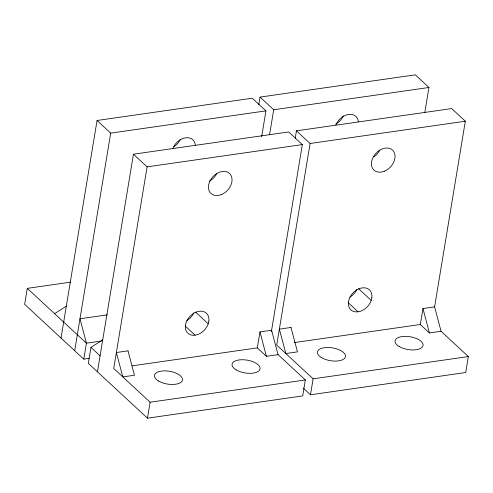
<?xml version="1.0" encoding="UTF-8"?>
<svg xmlns="http://www.w3.org/2000/svg" width="493" height="493" viewBox="0 0 493 493"><rect width="100%" height="100%" fill="white"/><g stroke="black" fill="none" stroke-linecap="round" stroke-linejoin="round"><path stroke-width="0.74" d="M70.665 282.138L27.294 288.356L24.65 304.317L83.785 359.132L89.11 358.368M61.04 338.05L97.059 120.483L252.299 98.212L265.943 110.863L261.678 136.629M74.689 350.702L110.703 133.128L97.059 120.483M83.785 359.132L86.429 343.177L79.971 318.786L107.369 314.854M102.717 339.868L90.977 347.392L88.333 363.353L147.469 418.169L302.708 395.904L305.352 379.943L278.058 354.64L271.6 330.248L259.959 331.918L257.315 347.879L266.411 356.31L278.058 354.64M97.435 371.784L133.449 154.217L288.688 131.945L302.338 144.597L271.347 331.771M133.449 154.217L147.099 166.862L113.723 368.474L150.112 402.214L305.352 379.943M147.469 418.169L150.112 402.214M258.807 104.676L260.058 97.096L415.297 74.831L428.947 87.483L424.806 112.49M269.566 134.755L273.707 109.748L260.058 97.096M295.196 138.41L296.453 130.836L451.687 108.565L465.337 121.216L434.598 306.868L441.056 331.259L468.35 356.562L465.706 372.517L310.473 394.788L303.164 388.009M296.453 130.836L310.097 143.481L276.721 345.094L313.11 378.827L468.35 356.562M310.473 394.788L313.11 378.827M441.056 331.259L429.415 332.929L420.313 324.499L422.957 308.538L434.598 306.868M54.587 313.659L66.327 306.135M110.703 133.128L265.943 110.863M273.707 109.748L428.947 87.483M147.099 166.862L302.338 144.597M310.097 143.481L465.337 121.216M101.644 340.996L86.429 343.177L27.294 288.356M132.186 365.831L257.315 347.879M294.432 342.555L420.313 324.499M358.633 288.75L371.186 300.385M348.187 302.665L358.01 311.773M195.629 312.131L208.188 323.772M185.189 326.052L195.012 335.16M90.977 347.392L100.073 355.829M422.957 308.538L429.415 332.929M259.959 331.918L266.411 356.31M356.883 289.477A13.638 9.971 -47.2 0 1 349.864 297.199M379.758 150.18A13.638 9.971 -47.2 0 1 373.706 156.984M335.869 124.92A13.638 9.971 -47.2 0 1 348.582 114.438A13.638 9.971 -47.2 0 1 358.362 121.691M343.418 115.861A13.638 9.971 -47.2 0 1 335.881 124.008M172.87 148.301A13.638 9.971 -47.2 0 1 185.584 137.818A13.638 9.971 -47.2 0 1 195.364 145.071M180.42 139.242A13.638 9.971 -47.2 0 1 174.06 146.661M193.885 312.858A13.638 9.971 -47.2 0 1 186.865 320.579M216.76 173.561A13.638 9.971 -47.2 0 1 209.525 181.085M208.859 321.103L208.064 324.252A13.638 9.971 -47.2 0 1 195.616 335.129L192.634 335.271A13.638 9.971 -47.2 0 1 185.738 323.79A13.638 9.971 -47.2 0 1 198.679 311.336L201.662 311.194A13.638 9.971 -47.2 0 1 208.859 321.103M371.858 297.723L371.063 300.872A13.638 9.971 -47.2 0 1 358.614 311.749L355.638 311.89A13.638 9.971 -47.2 0 1 348.736 300.41A13.638 9.971 -47.2 0 1 361.677 287.955L364.66 287.807A13.638 9.971 -47.2 0 1 371.858 297.723M128.007 350.85L116.36 352.52L122.819 376.911L134.46 375.241L128.007 350.85M291.006 327.469L279.365 329.139L285.817 353.53L297.464 351.86L291.006 327.469M321.59 357.665A14.186 6.483 9.4 0 0 345.032 357.708A14.186 6.483 9.4 0 0 327.728 347.485A14.186 6.483 9.4 0 0 321.59 357.665M399.213 346.536A14.186 6.483 9.4 0 0 422.649 346.579A14.186 6.483 9.4 0 0 405.351 336.349A14.186 6.483 9.4 0 0 399.213 346.536M384.343 171.231A13.638 9.971 -47.2 0 0 392.878 150.457A13.638 9.971 -47.2 0 0 372.511 158.617A13.638 9.971 -47.2 0 0 384.343 171.231M158.592 381.046A14.186 6.483 9.4 0 0 182.034 381.089A14.186 6.483 9.4 0 0 164.73 370.865A14.186 6.483 9.4 0 0 158.592 381.046M236.209 369.916A14.186 6.483 9.4 0 0 259.651 369.96A14.186 6.483 9.4 0 0 242.353 359.73A14.186 6.483 9.4 0 0 236.209 369.916M221.345 194.612A13.638 9.971 -47.2 0 0 229.88 173.838A13.638 9.971 -47.2 0 0 209.513 181.997A13.638 9.971 -47.2 0 0 221.345 194.612"/></g></svg>
